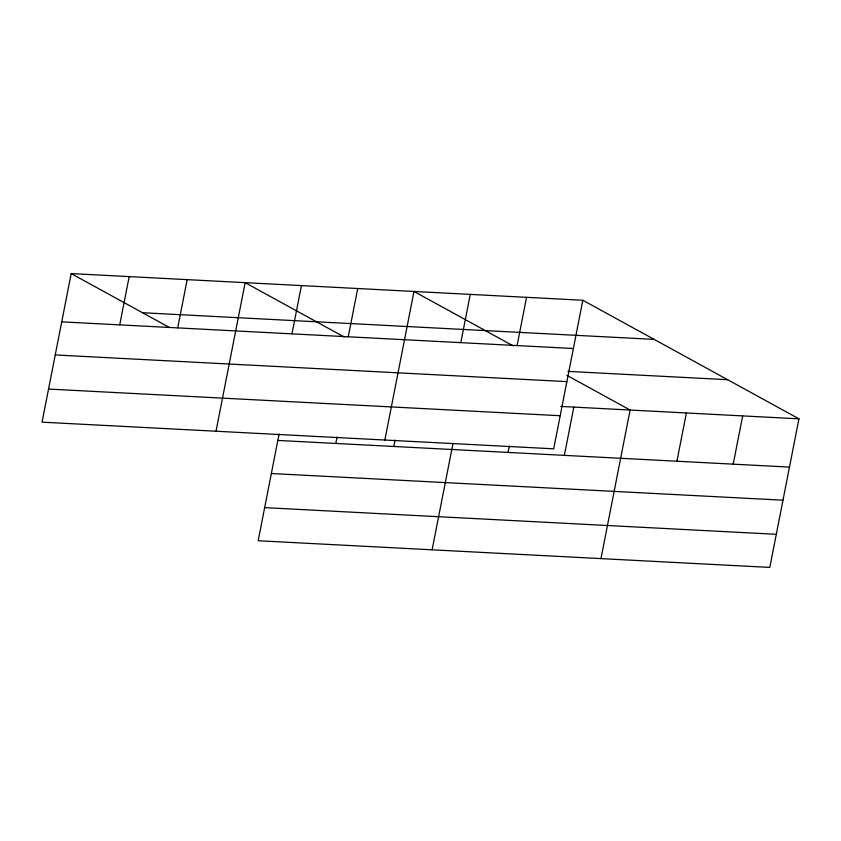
<?xml version="1.0" encoding="UTF-8"?>
<svg xmlns="http://www.w3.org/2000/svg" width="841" height="841" viewBox="0 0 841 841"><rect width="100%" height="100%" fill="white"/><g stroke="black" fill="none" stroke-linecap="round" stroke-linejoin="round"><path stroke-width="1.26" d="M71.201 273.588L42.05 422.161L553.693 448.831L582.834 300.258L71.201 273.588L169.23 327.38M119.716 324.878L129.188 276.615M177.703 327.895L187.175 279.632M216.011 431.233L245.151 282.66L344.305 337.062M291.964 333.856L301.435 285.593M279.086 434.072L258.166 540.742L769.799 567.412L798.95 418.839L582.834 300.258M348.248 336.789L357.719 288.526M335.832 443.449L337.073 437.099M384.852 440.032L413.993 291.459L513.147 345.861M393.819 446.476L395.06 440.116M460.805 342.655L470.277 294.392M432.116 549.804L453.047 443.144M517.089 345.588L526.561 297.325M508.08 452.426L509.331 446.077M564.364 455.359L573.825 407.097M600.958 558.603L630.109 410.03L566.845 375.317M676.921 461.225L686.393 412.963M733.205 464.158L742.666 415.906M142.518 312.726L654.151 339.386M61.729 321.851L573.373 348.521M567.959 371.386L727.633 379.701M55.233 354.955L566.876 381.625M560.737 406.413L798.95 418.839M48.547 389.068L560.18 415.727M277.845 440.432L789.478 467.091M271.349 473.525L782.992 500.195M264.652 507.638L776.296 534.308"/></g></svg>
